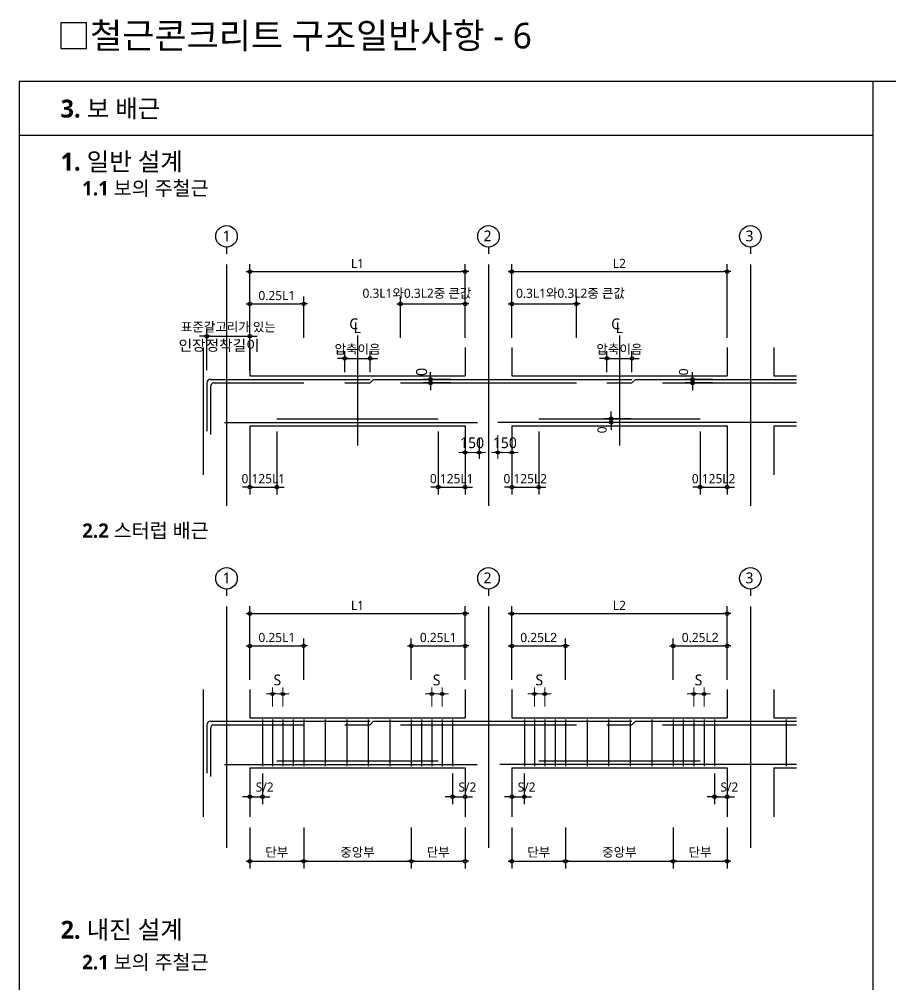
# Model space of a CAD drawing. Header units: millimetres. Extents: x 4573 to 501064, y -176100 to -4304.
# Drawn here: x 425150 to 448959, y -30691 to -4304 of the extents above; entities that cross this region are included whole.
import ezdxf
from ezdxf.enums import TextEntityAlignment as Align

# ---------------------------------------------------------------- set-up
doc = ezdxf.new("R2010")
doc.units = ezdxf.units.MM
doc.header["$LTSCALE"] = 800
doc.linetypes.add('CEN', pattern=[19, 15, -1, 2, -1])
doc.layers.get('Defpoints').update_dxf_attribs({"color": 147})
for name, color, linetype in [('BAR', 40, 'Continuous'), ('CEN', 1, 'CEN'), ('DIM', 7, 'Continuous'), ('ELE4', 4, 'Continuous'), ('LARGE', 2, 'Continuous'), ('MIDDLE', 6, 'Continuous'), ('SYM', 7, 'Continuous'), ('TEXT', 3, 'Continuous'), ('W1', 2, 'Continuous')]:
    doc.layers.add(name, color=color, linetype=linetype)
doc.styles.get("Standard").update_dxf_attribs({"font": 'malgun.ttf'})
doc.styles.add('XR-SHEET-맑은고딕', font='malgun.ttf')
doc.styles.add('맑은고딕B', font='malgunbd.ttf')
doc.dimstyles.new('DIM1', dxfattribs={"dimscale": 10, "dimtxt": 3, "dimasz": 1, "dimexe": 2, "dimexo": 3, "dimgap": 1, "dimtad": 1, "dimdec": 0, "dimzin": 0, "dimdsep": 46, "dimtxsty": 'XR-SHEET-맑은고딕', "dimblk1": 'DIMDOT', "dimblk2": 'DIMDOT', "dimsah": 1, "dimcen": -1, "dimdle": 1.5, "dimclrt": 3, "dimadec": 0, "dimazin": 0, "dimtfac": 1, "dimtdec": 0, "dimtix": 1, "dimtmove": 2, "dimatfit": 3, "dimldrblk": 'DIMDOT', "dimfxl": 1, "dimtvp": 1, "dimtolj": 1, "dimtzin": 0, "dimarcsym": 0})

# ---------------------------------------------------------------- blocks, each defined once
blk = doc.blocks.new('DIMDOT')
at = {"layer": 'DIM'}
blk.add_line((1, 0), (-1, 0), dxfattribs=at)
blk.add_circle((0, 0), 0.5, dxfattribs=at)
blk = doc.blocks.new('*D179')
at = {"layer": 'Defpoints', "color": 0, "transparency": 16777216}
for p in [(432920, -26091), (435861, -26091), (435861, -27319)]:
    blk.add_point(p, dxfattribs=at)
at = {"layer": 'DIM', "color": 0, "lineweight": -2, "transparency": 16777216}
for p, q in [((432920, -26391), (432920, -27519)), ((435861, -26391), (435861, -27519)), ((433020, -27319), (435761, -27319))]:
    blk.add_line(p, q, dxfattribs=at)
at = {"layer": 'DIM', "color": 0, "lineweight": -2, "transparency": 16777216, "xscale": 100, "yscale": 100, "zscale": 100, "rotation": 180}
blk.add_blockref('DIMDOT', (432920, -27319), dxfattribs=at)
at = {"layer": 'DIM', "color": 0, "lineweight": -2, "transparency": 16777216, "xscale": 100, "yscale": 100, "zscale": 100}
blk.add_blockref('DIMDOT', (435861, -27319), dxfattribs=at)
at = {"layer": 'DIM', "color": 4, "transparency": 16777216, "insert": (434391, -27080), "char_height": 250, "attachment_point": 5}
blk.add_mtext('\\A1;중앙부', dxfattribs=at)
blk = doc.blocks.new('*D182')
at = {"layer": 'Defpoints', "color": 0, "transparency": 16777216}
for p in [(431449, -24619), (431792, -24619), (431792, -25555)]:
    blk.add_point(p, dxfattribs=at)
at = {"layer": 'DIM', "color": 0, "lineweight": -2, "transparency": 16777216}
for p, q in [((431449, -24919), (431449, -25755)), ((431792, -24919), (431792, -25755)), ((431349, -25555), (431249, -25555)), ((431449, -25555), (431792, -25555)), ((431892, -25555), (431992, -25555))]:
    blk.add_line(p, q, dxfattribs=at)
at = {"layer": 'DIM', "color": 0, "lineweight": -2, "transparency": 16777216, "xscale": 100, "yscale": 100, "zscale": 100}
blk.add_blockref('DIMDOT', (431449, -25555), dxfattribs=at)
at = {"layer": 'DIM', "color": 0, "lineweight": -2, "transparency": 16777216, "xscale": 100, "yscale": 100, "zscale": 100, "rotation": 180}
blk.add_blockref('DIMDOT', (431792, -25555), dxfattribs=at)
at = {"layer": 'DIM', "color": 4, "transparency": 16777216, "insert": (431855, -25291), "char_height": 250, "attachment_point": 5}
blk.add_mtext('\\A1;S/2', dxfattribs=at)
blk = doc.blocks.new('*D185')
at = {"layer": 'Defpoints', "color": 0, "transparency": 16777216}
for p in [(431449, -26091), (432920, -26091), (432920, -27319)]:
    blk.add_point(p, dxfattribs=at)
at = {"layer": 'DIM', "color": 0, "lineweight": -2, "transparency": 16777216}
for p, q in [((431449, -26391), (431449, -27519)), ((432920, -26391), (432920, -27519)), ((431549, -27319), (432820, -27319))]:
    blk.add_line(p, q, dxfattribs=at)
at = {"layer": 'DIM', "color": 0, "lineweight": -2, "transparency": 16777216, "xscale": 100, "yscale": 100, "zscale": 100, "rotation": 180}
blk.add_blockref('DIMDOT', (431449, -27319), dxfattribs=at)
at = {"layer": 'DIM', "color": 0, "lineweight": -2, "transparency": 16777216, "xscale": 100, "yscale": 100, "zscale": 100}
blk.add_blockref('DIMDOT', (432920, -27319), dxfattribs=at)
at = {"layer": 'DIM', "color": 4, "transparency": 16777216, "insert": (432185, -27080), "char_height": 250, "attachment_point": 5}
blk.add_mtext('\\A1;단부', dxfattribs=at)
blk = doc.blocks.new('*D190')
at = {"layer": 'Defpoints', "color": 0, "transparency": 16777216}
for p in [(436989, -24619), (437332, -24619), (437332, -25555)]:
    blk.add_point(p, dxfattribs=at)
at = {"layer": 'DIM', "color": 0, "lineweight": -2, "transparency": 16777216}
for p, q in [((436989, -24919), (436989, -25755)), ((437332, -24919), (437332, -25755)), ((436889, -25555), (436789, -25555)), ((436989, -25555), (437332, -25555)), ((437432, -25555), (437532, -25555))]:
    blk.add_line(p, q, dxfattribs=at)
at = {"layer": 'DIM', "color": 0, "lineweight": -2, "transparency": 16777216, "xscale": 100, "yscale": 100, "zscale": 100}
blk.add_blockref('DIMDOT', (436989, -25555), dxfattribs=at)
at = {"layer": 'DIM', "color": 0, "lineweight": -2, "transparency": 16777216, "xscale": 100, "yscale": 100, "zscale": 100, "rotation": 180}
blk.add_blockref('DIMDOT', (437332, -25555), dxfattribs=at)
at = {"layer": 'DIM', "color": 4, "transparency": 16777216, "insert": (437394, -25291), "char_height": 250, "attachment_point": 5}
blk.add_mtext('\\A1;S/2', dxfattribs=at)
blk = doc.blocks.new('*D192')
at = {"layer": 'Defpoints', "color": 0, "transparency": 16777216}
for p in [(443018, -26091), (444489, -26091), (444489, -27319)]:
    blk.add_point(p, dxfattribs=at)
at = {"layer": 'DIM', "color": 0, "lineweight": -2, "transparency": 16777216}
for p, q in [((443018, -26391), (443018, -27519)), ((444489, -26391), (444489, -27519)), ((443118, -27319), (444389, -27319))]:
    blk.add_line(p, q, dxfattribs=at)
at = {"layer": 'DIM', "color": 0, "lineweight": -2, "transparency": 16777216, "xscale": 100, "yscale": 100, "zscale": 100, "rotation": 180}
blk.add_blockref('DIMDOT', (443018, -27319), dxfattribs=at)
at = {"layer": 'DIM', "color": 0, "lineweight": -2, "transparency": 16777216, "xscale": 100, "yscale": 100, "zscale": 100}
blk.add_blockref('DIMDOT', (444489, -27319), dxfattribs=at)
at = {"layer": 'DIM', "color": 4, "transparency": 16777216, "insert": (443753, -27080), "char_height": 250, "attachment_point": 5}
blk.add_mtext('\\A1;단부', dxfattribs=at)
blk = doc.blocks.new('*D148')
at = {"layer": 'Defpoints', "color": 0, "transparency": 16777216}
for p in [(438606, -26091), (440077, -26091), (440077, -27319)]:
    blk.add_point(p, dxfattribs=at)
at = {"layer": 'DIM', "color": 0, "lineweight": -2, "transparency": 16777216}
for p, q in [((438606, -26391), (438606, -27519)), ((440077, -26391), (440077, -27519)), ((438706, -27319), (439977, -27319))]:
    blk.add_line(p, q, dxfattribs=at)
at = {"layer": 'DIM', "color": 0, "lineweight": -2, "transparency": 16777216, "xscale": 100, "yscale": 100, "zscale": 100, "rotation": 180}
blk.add_blockref('DIMDOT', (438606, -27319), dxfattribs=at)
at = {"layer": 'DIM', "color": 0, "lineweight": -2, "transparency": 16777216, "xscale": 100, "yscale": 100, "zscale": 100}
blk.add_blockref('DIMDOT', (440077, -27319), dxfattribs=at)
at = {"layer": 'DIM', "color": 4, "transparency": 16777216, "insert": (439341, -27080), "char_height": 250, "attachment_point": 5}
blk.add_mtext('\\A1;단부', dxfattribs=at)
blk = doc.blocks.new('*D149')
at = {"layer": 'Defpoints', "color": 0, "transparency": 16777216}
for p in [(435861, -26091), (437332, -26091), (437332, -27319)]:
    blk.add_point(p, dxfattribs=at)
at = {"layer": 'DIM', "color": 0, "lineweight": -2, "transparency": 16777216}
for p, q in [((435861, -26391), (435861, -27519)), ((437332, -26391), (437332, -27519)), ((435961, -27319), (437232, -27319))]:
    blk.add_line(p, q, dxfattribs=at)
at = {"layer": 'DIM', "color": 0, "lineweight": -2, "transparency": 16777216, "xscale": 100, "yscale": 100, "zscale": 100, "rotation": 180}
blk.add_blockref('DIMDOT', (435861, -27319), dxfattribs=at)
at = {"layer": 'DIM', "color": 0, "lineweight": -2, "transparency": 16777216, "xscale": 100, "yscale": 100, "zscale": 100}
blk.add_blockref('DIMDOT', (437332, -27319), dxfattribs=at)
at = {"layer": 'DIM', "color": 4, "transparency": 16777216, "insert": (436596, -27080), "char_height": 250, "attachment_point": 5}
blk.add_mtext('\\A1;단부', dxfattribs=at)
blk = doc.blocks.new('*D150')
at = {"layer": 'Defpoints', "color": 0, "transparency": 16777216}
for p in [(440077, -26091), (443018, -26091), (443018, -27319)]:
    blk.add_point(p, dxfattribs=at)
at = {"layer": 'DIM', "color": 0, "lineweight": -2, "transparency": 16777216}
for p, q in [((440077, -26391), (440077, -27519)), ((443018, -26391), (443018, -27519)), ((440177, -27319), (442918, -27319))]:
    blk.add_line(p, q, dxfattribs=at)
at = {"layer": 'DIM', "color": 0, "lineweight": -2, "transparency": 16777216, "xscale": 100, "yscale": 100, "zscale": 100, "rotation": 180}
blk.add_blockref('DIMDOT', (440077, -27319), dxfattribs=at)
at = {"layer": 'DIM', "color": 0, "lineweight": -2, "transparency": 16777216, "xscale": 100, "yscale": 100, "zscale": 100}
blk.add_blockref('DIMDOT', (443018, -27319), dxfattribs=at)
at = {"layer": 'DIM', "color": 4, "transparency": 16777216, "insert": (441547, -27080), "char_height": 250, "attachment_point": 5}
blk.add_mtext('\\A1;중앙부', dxfattribs=at)
blk = doc.blocks.new('*D153')
at = {"layer": 'Defpoints', "color": 0, "transparency": 16777216}
for p in [(437332, -20548), (431449, -22659), (437332, -22659)]:
    blk.add_point(p, dxfattribs=at)
at = {"layer": 'DIM', "color": 0, "lineweight": -2, "transparency": 16777216}
for p, q in [((431449, -22359), (431449, -20348)), ((431549, -20548), (437232, -20548)), ((437332, -22359), (437332, -20348))]:
    blk.add_line(p, q, dxfattribs=at)
at = {"layer": 'DIM', "color": 0, "lineweight": -2, "transparency": 16777216, "xscale": 100, "yscale": 100, "zscale": 100, "rotation": 180}
blk.add_blockref('DIMDOT', (431449, -20548), dxfattribs=at)
at = {"layer": 'DIM', "color": 0, "lineweight": -2, "transparency": 16777216, "xscale": 100, "yscale": 100, "zscale": 100}
blk.add_blockref('DIMDOT', (437332, -20548), dxfattribs=at)
at = {"layer": 'DIM', "color": 4, "transparency": 16777216, "insert": (434391, -20323), "char_height": 250, "attachment_point": 5}
blk.add_mtext('\\A1;L1', dxfattribs=at)
blk = doc.blocks.new('*D154')
at = {"layer": 'Defpoints', "color": 0, "transparency": 16777216}
for p in [(437332, -11201), (431449, -13312), (437332, -13312)]:
    blk.add_point(p, dxfattribs=at)
at = {"layer": 'DIM', "color": 0, "lineweight": -2, "transparency": 16777216}
for p, q in [((431449, -13012), (431449, -11001)), ((437332, -13012), (437332, -11001)), ((431549, -11201), (437232, -11201))]:
    blk.add_line(p, q, dxfattribs=at)
at = {"layer": 'DIM', "color": 0, "lineweight": -2, "transparency": 16777216, "xscale": 100, "yscale": 100, "zscale": 100, "rotation": 180}
blk.add_blockref('DIMDOT', (431449, -11201), dxfattribs=at)
at = {"layer": 'DIM', "color": 0, "lineweight": -2, "transparency": 16777216, "xscale": 100, "yscale": 100, "zscale": 100}
blk.add_blockref('DIMDOT', (437332, -11201), dxfattribs=at)
at = {"layer": 'DIM', "color": 4, "transparency": 16777216, "insert": (434391, -10976), "char_height": 250, "attachment_point": 5}
blk.add_mtext('\\A1;L1', dxfattribs=at)
blk = doc.blocks.new('*D155')
at = {"layer": 'Defpoints', "color": 0, "transparency": 16777216}
for p in [(431449, -15272), (432185, -15272), (432185, -17090)]:
    blk.add_point(p, dxfattribs=at)
at = {"layer": 'DIM', "color": 0, "lineweight": -2, "transparency": 16777216}
for p, q in [((431449, -15572), (431449, -17290)), ((432185, -15572), (432185, -17290)), ((431349, -17090), (431249, -17090)), ((431449, -17090), (432185, -17090)), ((432285, -17090), (432385, -17090))]:
    blk.add_line(p, q, dxfattribs=at)
at = {"layer": 'DIM', "color": 0, "lineweight": -2, "transparency": 16777216, "xscale": 100, "yscale": 100, "zscale": 100}
blk.add_blockref('DIMDOT', (431449, -17090), dxfattribs=at)
at = {"layer": 'DIM', "color": 0, "lineweight": -2, "transparency": 16777216, "xscale": 100, "yscale": 100, "zscale": 100, "rotation": 180}
blk.add_blockref('DIMDOT', (432185, -17090), dxfattribs=at)
at = {"layer": 'DIM', "color": 4, "transparency": 16777216, "insert": (431817, -16862), "char_height": 250, "attachment_point": 5}
blk.add_mtext('\\A1;0.125L1', dxfattribs=at)
blk = doc.blocks.new('*D156')
at = {"layer": 'Defpoints', "color": 0, "transparency": 16777216}
for p in [(432920, -21430), (431449, -22659), (432920, -22659)]:
    blk.add_point(p, dxfattribs=at)
at = {"layer": 'DIM', "color": 0, "lineweight": -2, "transparency": 16777216}
for p, q in [((431449, -22359), (431449, -21230)), ((432920, -22359), (432920, -21230)), ((431549, -21430), (432820, -21430))]:
    blk.add_line(p, q, dxfattribs=at)
at = {"layer": 'DIM', "color": 0, "lineweight": -2, "transparency": 16777216, "xscale": 100, "yscale": 100, "zscale": 100, "rotation": 180}
blk.add_blockref('DIMDOT', (431449, -21430), dxfattribs=at)
at = {"layer": 'DIM', "color": 0, "lineweight": -2, "transparency": 16777216, "xscale": 100, "yscale": 100, "zscale": 100}
blk.add_blockref('DIMDOT', (432920, -21430), dxfattribs=at)
at = {"layer": 'DIM', "color": 4, "transparency": 16777216, "insert": (432185, -21203), "char_height": 250, "attachment_point": 5}
blk.add_mtext('\\A1;0.25L1', dxfattribs=at)
blk = doc.blocks.new('*D157')
at = {"layer": 'Defpoints', "color": 0, "transparency": 16777216}
for p in [(432920, -12083), (431449, -13312), (432920, -13312)]:
    blk.add_point(p, dxfattribs=at)
at = {"layer": 'DIM', "color": 0, "lineweight": -2, "transparency": 16777216}
for p, q in [((431449, -13012), (431449, -11883)), ((431549, -12083), (432820, -12083)), ((432920, -13012), (432920, -11883))]:
    blk.add_line(p, q, dxfattribs=at)
at = {"layer": 'DIM', "color": 0, "lineweight": -2, "transparency": 16777216, "xscale": 100, "yscale": 100, "zscale": 100, "rotation": 180}
blk.add_blockref('DIMDOT', (431449, -12083), dxfattribs=at)
at = {"layer": 'DIM', "color": 0, "lineweight": -2, "transparency": 16777216, "xscale": 100, "yscale": 100, "zscale": 100}
blk.add_blockref('DIMDOT', (432920, -12083), dxfattribs=at)
at = {"layer": 'DIM', "color": 4, "transparency": 16777216, "insert": (432185, -11856), "char_height": 250, "attachment_point": 5}
blk.add_mtext('\\A1;0.25L1', dxfattribs=at)
blk = doc.blocks.new('*D158')
at = {"layer": 'Defpoints', "color": 0, "transparency": 16777216}
for p in [(431449, -12966), (430273, -14195), (431449, -14195)]:
    blk.add_point(p, dxfattribs=at)
at = {"layer": 'DIM', "color": 0, "lineweight": -2, "transparency": 16777216}
for p, q in [((430273, -13895), (430273, -12766)), ((431449, -13895), (431449, -12766)), ((430173, -12966), (430073, -12966)), ((430273, -12966), (431449, -12966)), ((431549, -12966), (431649, -12966))]:
    blk.add_line(p, q, dxfattribs=at)
at = {"layer": 'DIM', "color": 0, "lineweight": -2, "transparency": 16777216, "xscale": 100, "yscale": 100, "zscale": 100}
blk.add_blockref('DIMDOT', (430273, -12966), dxfattribs=at)
at = {"layer": 'DIM', "color": 0, "lineweight": -2, "transparency": 16777216, "xscale": 100, "yscale": 100, "zscale": 100, "rotation": 180}
blk.add_blockref('DIMDOT', (431449, -12966), dxfattribs=at)
at = {"layer": 'DIM', "color": 4, "transparency": 16777216, "insert": (430861, -12725), "char_height": 250, "attachment_point": 5}
blk.add_mtext('\\A1;표준갈고리가 있는', dxfattribs=at)
blk = doc.blocks.new('*D159')
at = {"layer": 'Defpoints', "color": 0, "transparency": 16777216}
for p in [(438606, -15272), (439341, -15272), (439341, -17090)]:
    blk.add_point(p, dxfattribs=at)
at = {"layer": 'DIM', "color": 0, "lineweight": -2, "transparency": 16777216}
for p, q in [((438606, -15572), (438606, -17290)), ((439341, -15572), (439341, -17290)), ((438506, -17090), (438406, -17090)), ((438606, -17090), (439341, -17090)), ((439441, -17090), (439541, -17090))]:
    blk.add_line(p, q, dxfattribs=at)
at = {"layer": 'DIM', "color": 0, "lineweight": -2, "transparency": 16777216, "xscale": 100, "yscale": 100, "zscale": 100}
blk.add_blockref('DIMDOT', (438606, -17090), dxfattribs=at)
at = {"layer": 'DIM', "color": 0, "lineweight": -2, "transparency": 16777216, "xscale": 100, "yscale": 100, "zscale": 100, "rotation": 180}
blk.add_blockref('DIMDOT', (439341, -17090), dxfattribs=at)
at = {"layer": 'DIM', "color": 4, "transparency": 16777216, "insert": (438974, -16862), "char_height": 250, "attachment_point": 5}
blk.add_mtext('\\A1;0.125L2', dxfattribs=at)
blk = doc.blocks.new('*D160')
at = {"layer": 'Defpoints', "color": 0, "transparency": 16777216}
for p in [(436596, -15272), (437332, -15272), (437332, -17090)]:
    blk.add_point(p, dxfattribs=at)
at = {"layer": 'DIM', "color": 0, "lineweight": -2, "transparency": 16777216}
for p, q in [((436596, -15572), (436596, -17290)), ((437332, -15572), (437332, -17290)), ((436496, -17090), (436396, -17090)), ((436596, -17090), (437332, -17090)), ((437432, -17090), (437532, -17090))]:
    blk.add_line(p, q, dxfattribs=at)
at = {"layer": 'DIM', "color": 0, "lineweight": -2, "transparency": 16777216, "xscale": 100, "yscale": 100, "zscale": 100}
blk.add_blockref('DIMDOT', (436596, -17090), dxfattribs=at)
at = {"layer": 'DIM', "color": 0, "lineweight": -2, "transparency": 16777216, "xscale": 100, "yscale": 100, "zscale": 100, "rotation": 180}
blk.add_blockref('DIMDOT', (437332, -17090), dxfattribs=at)
at = {"layer": 'DIM', "color": 4, "transparency": 16777216, "insert": (436964, -16862), "char_height": 250, "attachment_point": 5}
blk.add_mtext('\\A1;0.125L1', dxfattribs=at)
blk = doc.blocks.new('*D161')
at = {"layer": 'Defpoints', "color": 0, "transparency": 16777216}
for p in [(443753, -15272), (444489, -15272), (444489, -17090)]:
    blk.add_point(p, dxfattribs=at)
at = {"layer": 'DIM', "color": 0, "lineweight": -2, "transparency": 16777216}
for p, q in [((443753, -15572), (443753, -17290)), ((444489, -15572), (444489, -17290)), ((443653, -17090), (443553, -17090)), ((443753, -17090), (444489, -17090)), ((444589, -17090), (444689, -17090))]:
    blk.add_line(p, q, dxfattribs=at)
at = {"layer": 'DIM', "color": 0, "lineweight": -2, "transparency": 16777216, "xscale": 100, "yscale": 100, "zscale": 100}
blk.add_blockref('DIMDOT', (443753, -17090), dxfattribs=at)
at = {"layer": 'DIM', "color": 0, "lineweight": -2, "transparency": 16777216, "xscale": 100, "yscale": 100, "zscale": 100, "rotation": 180}
blk.add_blockref('DIMDOT', (444489, -17090), dxfattribs=at)
at = {"layer": 'DIM', "color": 4, "transparency": 16777216, "insert": (444121, -16862), "char_height": 250, "attachment_point": 5}
blk.add_mtext('\\A1;0.125L2', dxfattribs=at)
blk = doc.blocks.new('*D162')
at = {"layer": 'Defpoints', "color": 0, "transparency": 16777216}
for p in [(444489, -21430), (443018, -22659), (444489, -22659)]:
    blk.add_point(p, dxfattribs=at)
at = {"layer": 'DIM', "color": 0, "lineweight": -2, "transparency": 16777216}
for p, q in [((443018, -22359), (443018, -21230)), ((444489, -22359), (444489, -21230)), ((443118, -21430), (444389, -21430))]:
    blk.add_line(p, q, dxfattribs=at)
at = {"layer": 'DIM', "color": 0, "lineweight": -2, "transparency": 16777216, "xscale": 100, "yscale": 100, "zscale": 100, "rotation": 180}
blk.add_blockref('DIMDOT', (443018, -21430), dxfattribs=at)
at = {"layer": 'DIM', "color": 0, "lineweight": -2, "transparency": 16777216, "xscale": 100, "yscale": 100, "zscale": 100}
blk.add_blockref('DIMDOT', (444489, -21430), dxfattribs=at)
at = {"layer": 'DIM', "color": 4, "transparency": 16777216, "insert": (443753, -21203), "char_height": 250, "attachment_point": 5}
blk.add_mtext('\\A1;0.25L{\\f??|b0|i0|c0|p49;2}', dxfattribs=at)
blk = doc.blocks.new('*D163')
at = {"layer": 'Defpoints', "color": 0, "transparency": 16777216}
for p in [(444489, -20548), (438606, -22659), (444489, -22659)]:
    blk.add_point(p, dxfattribs=at)
at = {"layer": 'DIM', "color": 0, "lineweight": -2, "transparency": 16777216}
for p, q in [((438606, -22359), (438606, -20348)), ((438706, -20548), (444389, -20548)), ((444489, -22359), (444489, -20348))]:
    blk.add_line(p, q, dxfattribs=at)
at = {"layer": 'DIM', "color": 0, "lineweight": -2, "transparency": 16777216, "xscale": 100, "yscale": 100, "zscale": 100, "rotation": 180}
blk.add_blockref('DIMDOT', (438606, -20548), dxfattribs=at)
at = {"layer": 'DIM', "color": 0, "lineweight": -2, "transparency": 16777216, "xscale": 100, "yscale": 100, "zscale": 100}
blk.add_blockref('DIMDOT', (444489, -20548), dxfattribs=at)
at = {"layer": 'DIM', "color": 4, "transparency": 16777216, "insert": (441547, -20323), "char_height": 250, "attachment_point": 5}
blk.add_mtext('\\A1;L2', dxfattribs=at)
blk = doc.blocks.new('*D164')
at = {"layer": 'Defpoints', "color": 0, "transparency": 16777216}
for p in [(440077, -21430), (438606, -22659), (440077, -22659)]:
    blk.add_point(p, dxfattribs=at)
at = {"layer": 'DIM', "color": 0, "lineweight": -2, "transparency": 16777216}
for p, q in [((438606, -22359), (438606, -21230)), ((440077, -22359), (440077, -21230)), ((438706, -21430), (439977, -21430))]:
    blk.add_line(p, q, dxfattribs=at)
at = {"layer": 'DIM', "color": 0, "lineweight": -2, "transparency": 16777216, "xscale": 100, "yscale": 100, "zscale": 100, "rotation": 180}
blk.add_blockref('DIMDOT', (438606, -21430), dxfattribs=at)
at = {"layer": 'DIM', "color": 0, "lineweight": -2, "transparency": 16777216, "xscale": 100, "yscale": 100, "zscale": 100}
blk.add_blockref('DIMDOT', (440077, -21430), dxfattribs=at)
at = {"layer": 'DIM', "color": 4, "transparency": 16777216, "insert": (439341, -21203), "char_height": 250, "attachment_point": 5}
blk.add_mtext('\\A1;0.25L{\\f??|b0|i0|c0|p49;2}', dxfattribs=at)
blk = doc.blocks.new('*D124')
at = {"layer": 'Defpoints', "color": 0, "transparency": 16777216}
for p in [(437332, -21430), (435861, -22659), (437332, -22659)]:
    blk.add_point(p, dxfattribs=at)
at = {"layer": 'DIM', "color": 0, "lineweight": -2, "transparency": 16777216}
for p, q in [((435861, -22359), (435861, -21230)), ((437332, -22359), (437332, -21230)), ((435961, -21430), (437232, -21430))]:
    blk.add_line(p, q, dxfattribs=at)
at = {"layer": 'DIM', "color": 0, "lineweight": -2, "transparency": 16777216, "xscale": 100, "yscale": 100, "zscale": 100, "rotation": 180}
blk.add_blockref('DIMDOT', (435861, -21430), dxfattribs=at)
at = {"layer": 'DIM', "color": 0, "lineweight": -2, "transparency": 16777216, "xscale": 100, "yscale": 100, "zscale": 100}
blk.add_blockref('DIMDOT', (437332, -21430), dxfattribs=at)
at = {"layer": 'DIM', "color": 4, "transparency": 16777216, "insert": (436596, -21203), "char_height": 250, "attachment_point": 5}
blk.add_mtext('\\A1;0.25L1', dxfattribs=at)
blk = doc.blocks.new('*D128')
at = {"layer": 'Defpoints', "color": 0, "transparency": 16777216}
for p in [(443545, -14146), (444389, -14146), (444389, -14244)]:
    blk.add_point(p, dxfattribs=at)
at = {"layer": 'DIM', "color": 0, "lineweight": -2, "transparency": 16777216}
for p, q in [((443545, -14046), (443545, -13946)), ((444089, -14146), (443345, -14146)), ((444089, -14244), (443345, -14244)), ((443545, -14244), (443545, -14146)), ((443545, -14344), (443545, -14444))]:
    blk.add_line(p, q, dxfattribs=at)
at = {"layer": 'DIM', "color": 0, "lineweight": -2, "transparency": 16777216, "xscale": 100, "yscale": 100, "zscale": 100}
for p, rotation in [((443545, -14146), 270), ((443545, -14244), 90)]:
    blk.add_blockref('DIMDOT', p, dxfattribs=dict(at, rotation=rotation))
at = {"layer": 'DIM', "color": 4, "transparency": 16777216, "insert": (443300, -13941), "char_height": 250, "attachment_point": 5, "rotation": 90}
blk.add_mtext('\\A1;0', dxfattribs=at)
blk = doc.blocks.new('*D129')
at = {"layer": 'Defpoints', "color": 0, "transparency": 16777216}
for p in [(444489, -11201), (438606, -13312), (444489, -13312)]:
    blk.add_point(p, dxfattribs=at)
at = {"layer": 'DIM', "color": 0, "lineweight": -2, "transparency": 16777216}
for p, q in [((438606, -13012), (438606, -11001)), ((444489, -13012), (444489, -11001)), ((438706, -11201), (444389, -11201))]:
    blk.add_line(p, q, dxfattribs=at)
at = {"layer": 'DIM', "color": 0, "lineweight": -2, "transparency": 16777216, "xscale": 100, "yscale": 100, "zscale": 100, "rotation": 180}
blk.add_blockref('DIMDOT', (438606, -11201), dxfattribs=at)
at = {"layer": 'DIM', "color": 0, "lineweight": -2, "transparency": 16777216, "xscale": 100, "yscale": 100, "zscale": 100}
blk.add_blockref('DIMDOT', (444489, -11201), dxfattribs=at)
at = {"layer": 'DIM', "color": 4, "transparency": 16777216, "insert": (441547, -10976), "char_height": 250, "attachment_point": 5}
blk.add_mtext('\\A1;L2', dxfattribs=at)
blk = doc.blocks.new('*D130')
at = {"layer": 'Defpoints', "color": 0, "transparency": 16777216}
for p in [(440371, -12083), (438606, -13312), (440371, -13312)]:
    blk.add_point(p, dxfattribs=at)
at = {"layer": 'DIM', "color": 0, "lineweight": -2, "transparency": 16777216}
for p, q in [((438606, -13012), (438606, -11883)), ((438706, -12083), (440271, -12083)), ((440371, -13012), (440371, -11883))]:
    blk.add_line(p, q, dxfattribs=at)
at = {"layer": 'DIM', "color": 0, "lineweight": -2, "transparency": 16777216, "xscale": 100, "yscale": 100, "zscale": 100, "rotation": 180}
blk.add_blockref('DIMDOT', (438606, -12083), dxfattribs=at)
at = {"layer": 'DIM', "color": 0, "lineweight": -2, "transparency": 16777216, "xscale": 100, "yscale": 100, "zscale": 100}
blk.add_blockref('DIMDOT', (440371, -12083), dxfattribs=at)
at = {"layer": 'DIM', "color": 4, "transparency": 16777216, "insert": (440210, -11804), "char_height": 250, "attachment_point": 5}
blk.add_mtext('\\A1;0.3L1와0.3L2중 큰값', dxfattribs=at)
blk = doc.blocks.new('*D131')
at = {"layer": 'Defpoints', "color": 0, "transparency": 16777216}
for p in [(434734, -13573), (434047, -14249), (434734, -14249)]:
    blk.add_point(p, dxfattribs=at)
at = {"layer": 'DIM', "color": 0, "lineweight": -2, "transparency": 16777216}
for p, q in [((434047, -13949), (434047, -13373)), ((434734, -13949), (434734, -13373)), ((433947, -13573), (433847, -13573)), ((434047, -13573), (434734, -13573)), ((434834, -13573), (434934, -13573))]:
    blk.add_line(p, q, dxfattribs=at)
at = {"layer": 'DIM', "color": 0, "lineweight": -2, "transparency": 16777216, "xscale": 100, "yscale": 100, "zscale": 100}
blk.add_blockref('DIMDOT', (434047, -13573), dxfattribs=at)
at = {"layer": 'DIM', "color": 0, "lineweight": -2, "transparency": 16777216, "xscale": 100, "yscale": 100, "zscale": 100, "rotation": 180}
blk.add_blockref('DIMDOT', (434734, -13573), dxfattribs=at)
at = {"layer": 'DIM', "color": 4, "transparency": 16777216, "insert": (434391, -13334), "char_height": 250, "attachment_point": 5}
blk.add_mtext('\\A1;압축이음', dxfattribs=at)
blk = doc.blocks.new('*D132')
at = {"layer": 'Defpoints', "color": 0, "transparency": 16777216}
for p in [(437332, -12083), (435567, -13312), (437332, -13312)]:
    blk.add_point(p, dxfattribs=at)
at = {"layer": 'DIM', "color": 0, "lineweight": -2, "transparency": 16777216}
for p, q in [((435567, -13012), (435567, -11883)), ((435667, -12083), (437232, -12083)), ((437332, -13012), (437332, -11883))]:
    blk.add_line(p, q, dxfattribs=at)
at = {"layer": 'DIM', "color": 0, "lineweight": -2, "transparency": 16777216, "xscale": 100, "yscale": 100, "zscale": 100, "rotation": 180}
blk.add_blockref('DIMDOT', (435567, -12083), dxfattribs=at)
at = {"layer": 'DIM', "color": 0, "lineweight": -2, "transparency": 16777216, "xscale": 100, "yscale": 100, "zscale": 100}
blk.add_blockref('DIMDOT', (437332, -12083), dxfattribs=at)
at = {"layer": 'DIM', "color": 4, "transparency": 16777216, "insert": (436014, -11804), "char_height": 250, "attachment_point": 5}
blk.add_mtext('\\A1;0.3L1와0.3L2중 큰값', dxfattribs=at)
blk = doc.blocks.new('*D133')
at = {"layer": 'Defpoints', "color": 0, "transparency": 16777216}
for p in [(436388, -14146), (437232, -14146), (437232, -14244)]:
    blk.add_point(p, dxfattribs=at)
at = {"layer": 'DIM', "color": 0, "lineweight": -2, "transparency": 16777216}
for p, q in [((436388, -14046), (436388, -13946)), ((436932, -14146), (436188, -14146)), ((436932, -14244), (436188, -14244)), ((436388, -14244), (436388, -14146)), ((436388, -14344), (436388, -14444))]:
    blk.add_line(p, q, dxfattribs=at)
at = {"layer": 'DIM', "color": 0, "lineweight": -2, "transparency": 16777216, "xscale": 100, "yscale": 100, "zscale": 100}
for p, rotation in [((436388, -14146), 270), ((436388, -14244), 90)]:
    blk.add_blockref('DIMDOT', p, dxfattribs=dict(at, rotation=rotation))
at = {"layer": 'DIM', "color": 3, "transparency": 16777216, "insert": (436143, -13941), "char_height": 300, "attachment_point": 5, "rotation": 90, "style": 'XR-SHEET-맑은고딕'}
blk.add_mtext('\\A1;0', dxfattribs=at)
blk = doc.blocks.new('*D134')
at = {"layer": 'Defpoints', "color": 0, "transparency": 16777216}
for p in [(441891, -13573), (441204, -14249), (441891, -14249)]:
    blk.add_point(p, dxfattribs=at)
at = {"layer": 'DIM', "color": 0, "lineweight": -2, "transparency": 16777216}
for p, q in [((441204, -13949), (441204, -13373)), ((441891, -13949), (441891, -13373)), ((441104, -13573), (441004, -13573)), ((441204, -13573), (441891, -13573)), ((441991, -13573), (442091, -13573))]:
    blk.add_line(p, q, dxfattribs=at)
at = {"layer": 'DIM', "color": 0, "lineweight": -2, "transparency": 16777216, "xscale": 100, "yscale": 100, "zscale": 100}
blk.add_blockref('DIMDOT', (441204, -13573), dxfattribs=at)
at = {"layer": 'DIM', "color": 0, "lineweight": -2, "transparency": 16777216, "xscale": 100, "yscale": 100, "zscale": 100, "rotation": 180}
blk.add_blockref('DIMDOT', (441891, -13573), dxfattribs=at)
at = {"layer": 'DIM', "color": 4, "transparency": 16777216, "insert": (441547, -13334), "char_height": 250, "attachment_point": 5}
blk.add_mtext('\\A1;압축이음', dxfattribs=at)
blk = doc.blocks.new('*D135')
at = {"layer": 'Defpoints', "color": 0, "transparency": 16777216}
for p in [(442162, -15224), (441319, -15322), (442162, -15322)]:
    blk.add_point(p, dxfattribs=at)
at = {"layer": 'DIM', "color": 0, "lineweight": -2, "transparency": 16777216}
for p, q in [((441319, -15124), (441319, -15024)), ((441862, -15224), (441119, -15224)), ((441319, -15224), (441319, -15322)), ((441862, -15322), (441119, -15322)), ((441319, -15422), (441319, -15522))]:
    blk.add_line(p, q, dxfattribs=at)
at = {"layer": 'DIM', "color": 0, "lineweight": -2, "transparency": 16777216, "xscale": 100, "yscale": 100, "zscale": 100}
for p, rotation in [((441319, -15224), 270), ((441319, -15322), 90)]:
    blk.add_blockref('DIMDOT', p, dxfattribs=dict(at, rotation=rotation))
at = {"layer": 'DIM', "color": 4, "transparency": 16777216, "insert": (441073, -15526), "char_height": 250, "attachment_point": 5, "rotation": 90}
blk.add_mtext('\\A1;0', dxfattribs=at)
blk = doc.blocks.new('*D208')
at = {"layer": 'Defpoints', "color": 0, "transparency": 16777216}
for p in [(438606, -24619), (438949, -24619), (438949, -25555)]:
    blk.add_point(p, dxfattribs=at)
at = {"layer": 'DIM', "color": 0, "lineweight": -2, "transparency": 16777216}
for p, q in [((438606, -24919), (438606, -25755)), ((438949, -24919), (438949, -25755)), ((438506, -25555), (438406, -25555)), ((438606, -25555), (438949, -25555)), ((439049, -25555), (439149, -25555))]:
    blk.add_line(p, q, dxfattribs=at)
at = {"layer": 'DIM', "color": 0, "lineweight": -2, "transparency": 16777216, "xscale": 100, "yscale": 100, "zscale": 100}
blk.add_blockref('DIMDOT', (438606, -25555), dxfattribs=at)
at = {"layer": 'DIM', "color": 0, "lineweight": -2, "transparency": 16777216, "xscale": 100, "yscale": 100, "zscale": 100, "rotation": 180}
blk.add_blockref('DIMDOT', (438949, -25555), dxfattribs=at)
at = {"layer": 'DIM', "color": 4, "transparency": 16777216, "insert": (439012, -25291), "char_height": 250, "attachment_point": 5}
blk.add_mtext('\\A1;S/2', dxfattribs=at)
blk = doc.blocks.new('*D209')
at = {"layer": 'Defpoints', "color": 0, "transparency": 16777216}
for p in [(444145, -24619), (444489, -24619), (444489, -25555)]:
    blk.add_point(p, dxfattribs=at)
at = {"layer": 'DIM', "color": 0, "lineweight": -2, "transparency": 16777216}
for p, q in [((444145, -24919), (444145, -25755)), ((444489, -24919), (444489, -25755)), ((444045, -25555), (443945, -25555)), ((444145, -25555), (444489, -25555)), ((444589, -25555), (444689, -25555))]:
    blk.add_line(p, q, dxfattribs=at)
at = {"layer": 'DIM', "color": 0, "lineweight": -2, "transparency": 16777216, "xscale": 100, "yscale": 100, "zscale": 100}
blk.add_blockref('DIMDOT', (444145, -25555), dxfattribs=at)
at = {"layer": 'DIM', "color": 0, "lineweight": -2, "transparency": 16777216, "xscale": 100, "yscale": 100, "zscale": 100, "rotation": 180}
blk.add_blockref('DIMDOT', (444489, -25555), dxfattribs=at)
at = {"layer": 'DIM', "color": 4, "transparency": 16777216, "insert": (444551, -25291), "char_height": 250, "attachment_point": 5}
blk.add_mtext('\\A1;S/2', dxfattribs=at)

msp = doc.modelspace()

# ---------------------------------------------------------------- linework, layer by layer
at = {"color": 7, "lineweight": 5}
for p, q in [((437331.4, -15675), (437331.4, -16321.6)), ((438225.5, -15675), (438225.5, -16321.6)), ((438606.2, -15773), (438606.2, -16321.6)), ((437243.1, -16145.1), (437154.9, -16145.1)), ((437331.4, -16145.1), (437712.1, -16145.1)), ((437800.3, -16145.1), (437888.6, -16145.1)), ((438137.3, -16145.1), (438049, -16145.1)), ((438225.5, -16145.1), (438606.2, -16145.1)), ((438694.4, -16145.1), (438782.7, -16145.1)), ((432067, -23090.5), (432067, -22567.6)), ((432351.3, -23090.5), (432351.3, -22567.6)), ((436419.9, -23090.5), (436419.9, -22567.6)), ((436704.2, -23090.5), (436704.2, -22567.6)), ((439223.9, -23090.5), (439223.9, -22567.6)), ((439508.2, -23090.5), (439508.2, -22567.6)), ((443576.8, -23090.5), (443576.8, -22567.6)), ((443861.1, -23090.5), (443861.1, -22567.6)), ((431978.8, -22744.1), (431890.5, -22744.1)), ((432067, -22744.1), (432351.3, -22744.1)), ((432439.5, -22744.1), (432527.8, -22744.1)), ((436331.7, -22744.1), (436243.5, -22744.1)), ((436419.9, -22744.1), (436704.2, -22744.1)), ((436792.5, -22744.1), (436880.7, -22744.1)), ((439135.6, -22744.1), (439047.4, -22744.1)), ((439223.9, -22744.1), (439508.2, -22744.1)), ((439596.4, -22744.1), (439684.6, -22744.1)), ((443488.6, -22744.1), (443400.3, -22744.1)), ((443576.8, -22744.1), (443861.1, -22744.1)), ((443949.3, -22744.1), (444037.6, -22744.1))]:
    msp.add_line(p, q, dxfattribs=at)
at = {"layer": 'BAR'}
for p, q in [((430272.9, -14243.6), (430272.9, -15558.5)), ((430370.9, -14145.5), (434733.7, -14145.5)), ((430469, -14243.6), (432919.9, -14243.6)), ((434047.4, -14243.6), (434733.7, -14243.6)), ((434831.7, -14145.5), (434733.7, -14243.6)), ((434831.7, -14145.5), (441890.5, -14145.5)), ((435567, -14243.6), (440370.9, -14243.6)), ((441204.2, -14243.6), (441890.5, -14243.6)), ((441988.6, -14145.5), (441890.5, -14243.6)), ((441988.6, -14145.5), (446387.9, -14145.5)), ((442723.9, -14243.6), (446387.9, -14243.6)), ((430370.9, -14341.6), (430370.9, -15656.6)), ((432184.6, -15224), (436596.4, -15224)), ((439341.5, -15224), (443753.3, -15224)), ((430760.1, -15322), (437673.5, -15322)), ((446387.9, -15322), (438225.5, -15322)), ((431792.5, -23443.4), (431792.5, -24717.9)), ((432067, -23443.4), (432067, -24717.9)), ((432351.3, -23443.4), (432351.3, -24717.9)), ((432635.6, -23443.4), (432635.6, -24717.9)), ((432919.9, -23443.4), (432919.9, -24717.9)), ((433508.2, -23443.4), (433508.2, -24717.9)), ((434096.4, -23443.4), (434096.4, -24717.9)), ((434684.6, -23443.4), (434684.6, -24717.9)), ((435272.9, -23443.4), (435272.9, -24717.9)), ((435861.1, -23443.4), (435861.1, -24717.9)), ((436135.6, -23443.4), (436135.6, -24717.9)), ((436419.9, -23443.4), (436419.9, -24717.9)), ((436704.2, -23443.4), (436704.2, -24717.9)), ((436988.6, -23443.4), (436988.6, -24717.9)), ((438949.3, -23443.4), (438949.3, -24717.9)), ((439223.9, -23443.4), (439223.9, -24717.9)), ((439508.2, -23443.4), (439508.2, -24717.9)), ((439792.5, -23443.4), (439792.5, -24717.9)), ((440076.8, -23443.4), (440076.8, -24717.9)), ((440665, -23443.4), (440665, -24717.9)), ((441253.3, -23443.4), (441253.3, -24717.9)), ((441841.5, -23443.4), (441841.5, -24717.9)), ((442429.7, -23443.4), (442429.7, -24717.9)), ((443018, -23443.4), (443018, -24717.9)), ((443292.5, -23443.4), (443292.5, -24717.9)), ((443576.8, -23443.4), (443576.8, -24717.9)), ((443861.1, -23443.4), (443861.1, -24717.9)), ((444145.4, -23443.4), (444145.4, -24717.9)), ((446106.2, -23443.4), (446106.2, -24717.9)), ((430272.9, -23590.5), (430272.9, -24905.4)), ((430370.9, -23492.4), (434733.7, -23492.4)), ((430370.9, -23688.5), (430370.9, -25003.4)), ((430469, -23590.5), (432919.9, -23590.5)), ((434047.4, -23590.5), (434733.7, -23590.5)), ((434831.7, -23492.4), (434733.7, -23590.5)), ((434831.7, -23492.4), (441890.5, -23492.4)), ((435567, -23590.5), (440370.9, -23590.5)), ((441204.2, -23590.5), (441890.5, -23590.5)), ((441988.6, -23492.4), (441890.5, -23590.5)), ((441988.6, -23492.4), (446387.9, -23492.4)), ((442723.9, -23590.5), (446387.9, -23590.5)), ((430760.1, -24668.9), (437660.8, -24668.9)), ((432184.6, -24570.8), (436596.4, -24570.8)), ((446387.9, -24668.9), (438277.4, -24668.9)), ((439341.5, -24570.8), (443753.3, -24570.8))]:
    msp.add_line(p, q, dxfattribs=at)
for centre in [(430370.9, -14243.6), (430469, -14341.6), (430370.9, -23590.5), (430469, -23688.5)]:
    msp.add_arc(centre, 98, 90, 180, dxfattribs=at)
at = {"layer": 'CEN'}
for p, q in [((430812.1, -11005.1), (430812.1, -17606.4)), ((437969, -11005.1), (437969, -17606.4)), ((445125.8, -11005.1), (445125.8, -17606.4)), ((434390.5, -12949.1), (434390.5, -15949)), ((441547.4, -12949.1), (441547.4, -15949)), ((430812.1, -20351.9), (430812.1, -26953.2)), ((437969, -20351.9), (437969, -26953.2)), ((445125.8, -20351.9), (445125.8, -26953.2))]:
    msp.add_line(p, q, dxfattribs=at)
at = {"layer": 'DIM'}
msp.add_line((437712.1, -15773), (437712.1, -16321.6), dxfattribs=at)
at = {"layer": 'ELE4', "color": 2}
for p, q in [((448483.3, -57300), (448483.3, -6000)), ((425150, -7470.6), (448483.3, -7470.6))]:
    msp.add_line(p, q, dxfattribs=at)
at = {"layer": 'ELE4'}
msp.add_lwpolyline([(425150, -57300), (493850, -57300), (493850, -6000), (425150, -6000)], close=True, dxfattribs=at)
at = {"layer": 'SYM'}
for p, q in [((430812.1, -10529.9), (430812.1, -10710.9)), ((437969, -10529.9), (437969, -10710.9)), ((445125.8, -10529.9), (445125.8, -10710.9)), ((430812.1, -19876.8), (430812.1, -20057.8)), ((437969, -19876.8), (437969, -20057.8)), ((445125.8, -19876.8), (445125.8, -20057.8))]:
    msp.add_line(p, q, dxfattribs=at)
for centre in [(430812.1, -10235.8), (437969, -10235.8), (445125.8, -10235.8), (430812.1, -19582.7), (437969, -19582.7), (445125.8, -19582.7)]:
    msp.add_ellipse(centre, major_axis=(-0.1, 294.1), ratio=1, start_param=4.7122066, end_param=10.9953919, dxfattribs=at)
at = {"layer": 'TEXT'}
msp.add_lwpolyline([(426986.2, -4400), (426286.2, -4400), (426286.2, -5100), (426986.2, -5100)], close=True, dxfattribs=at)
at = {"layer": 'W1'}
for p, q in [((430174.8, -13278), (430174.8, -16753.2)), ((431449.3, -13278), (431449.3, -14047.5)), ((437331.7, -13278), (437331.7, -14047.5)), ((438606.2, -13278), (438606.2, -14047.5)), ((444488.6, -13278), (444488.6, -14047.5)), ((445763.1, -13278), (445763.1, -14047.5)), ((431449.3, -14047.5), (437331.7, -14047.5)), ((438606.2, -14047.5), (444488.6, -14047.5)), ((445763.1, -14047.5), (446387.9, -14047.5)), ((431449.3, -15420), (437331.7, -15420)), ((431449.3, -15420), (431449.3, -16753.2)), ((437331.7, -15420), (437331.7, -16753.2)), ((438606.2, -15420), (438606.2, -16753.2)), ((438606.2, -15420), (444488.6, -15420)), ((444488.6, -15420), (444488.6, -16753.2)), ((445763.1, -15420), (445763.1, -16753.2)), ((445763.1, -15420), (446387.9, -15420)), ((430174.8, -22624.8), (430174.8, -26100.1)), ((431449.3, -22624.8), (431449.3, -23394.4)), ((437331.7, -22624.8), (437331.7, -23394.4)), ((438606.2, -22624.8), (438606.2, -23394.4)), ((444488.6, -22624.8), (444488.6, -23394.4)), ((445763.1, -22624.8), (445763.1, -23394.4)), ((431449.3, -23394.4), (437331.7, -23394.4)), ((438606.2, -23394.4), (444488.6, -23394.4)), ((445763.1, -23394.4), (446387.9, -23394.4)), ((431449.3, -24766.9), (431449.3, -26100.1)), ((431449.3, -24766.9), (437331.7, -24766.9)), ((437331.7, -24766.9), (437331.7, -26100.1)), ((438606.2, -24766.9), (438606.2, -26100.1)), ((438606.2, -24766.9), (444488.6, -24766.9)), ((444488.6, -24766.9), (444488.6, -26100.1)), ((445763.1, -24766.9), (445763.1, -26100.1)), ((445763.1, -24766.9), (446387.9, -24766.9))]:
    msp.add_line(p, q, dxfattribs=at)

# ---------------------------------------------------------------- block references
at = {"color": 7, "lineweight": 5, "xscale": 88.23529411764706, "yscale": 88.23529411764706, "zscale": 88.23529411764706}
for p in [(437331.4, -16145.1), (438225.5, -16145.1), (432067, -22744.1), (436419.9, -22744.1), (439223.9, -22744.1), (443576.8, -22744.1)]:
    msp.add_blockref('DIMDOT', p, dxfattribs=at)
at = {"color": 7, "lineweight": 5, "xscale": 88.23529411764706, "yscale": 88.23529411764706, "zscale": 88.23529411764706, "rotation": 180}
for p in [(437712.1, -16145.1), (438606.2, -16145.1), (432351.3, -22744.1), (436704.2, -22744.1), (439508.2, -22744.1), (443861.1, -22744.1)]:
    msp.add_blockref('DIMDOT', p, dxfattribs=at)

# ---------------------------------------------------------------- texts
at = {"layer": 'DIM', "style": 'XR-SHEET-맑은고딕'}
msp.add_text('인장정착길이', height=294.12, dxfattribs=at).set_placement((429501.6, -13362.3))
at = {"layer": 'DIM', "color": 3, "insert": (437521.7, -15880.3), "char_height": 294.12, "attachment_point": 5, "style": 'XR-SHEET-맑은고딕'}
msp.add_mtext('150', dxfattribs=at)
at = {"layer": 'DIM', "attachment_point": 5, "style": 'XR-SHEET-맑은고딕'}
for s, insert, char_height in [('150', (438415.8, -15880.3), 294.12), ('S', (432200.3, -22363.1), 294.1), ('S', (436553.3, -22363.1), 294.1), ('S', (439357.2, -22363.1), 294.1), ('S', (443710.1, -22363.1), 294.1)]:
    msp.add_mtext(s, dxfattribs=dict(at, insert=insert, char_height=char_height))
at = {"layer": 'LARGE', "style": '맑은고딕B'}
msp.add_text('3. 보 배근', height=490.2, dxfattribs=at).set_placement((426277.5, -6988.9))
at = {"layer": 'MIDDLE', "style": '맑은고딕B'}
for s, p in [('1. 일반 설계', (426277.5, -8438.8)), ('2. 내진 설계', (426277.5, -29433.5))]:
    msp.add_text(s, height=490.2, dxfattribs=at).set_placement(p)
at = {"layer": 'TEXT', "style": 'XR-SHEET-맑은고딕'}
msp.add_text('철근콘크리트 구조일반사항 - 6', height=700, dxfattribs=at).set_placement((427086.2, -4750), align=Align.MIDDLE_LEFT)
at = {"layer": 'TEXT', "style": '맑은고딕B'}
for s, p in [('1.1 보의 주철근', (426865.8, -9115.8)), ('2.2 스터럽 배근', (426865.8, -18475.4)), ('2.1 보의 주철근', (426865.8, -30270.4))]:
    msp.add_text(s, height=392.16, dxfattribs=at).set_placement(p)
at = {"layer": 'TEXT', "linetype": 'Continuous', "style": 'XR-SHEET-맑은고딕'}
for s, p in [('1', (430706.2, -10371.2)), ('2', (437834.2, -10371.2)), ('3', (444991.1, -10371.2)), ('C', (434165.2, -12774.1)), ('L', (434284.7, -12881.1)), ('C', (441322.1, -12774.1)), ('L', (441441.5, -12881.1)), ('1', (430706.2, -19718.1)), ('2', (437834.2, -19718.1)), ('3', (444991.1, -19718.1))]:
    msp.add_text(s, height=294.1, dxfattribs=at).set_placement(p)

# ---------------------------------------------------------------- dimensions: what is measured, and where the dimension line sits
at = {"layer": 'DIM'}
for base, p1, p2, text, picture, middle in [((437331.7, -11201.1), (431449.3, -13312.2), (437331.7, -13312.2), 'L1', '*D154', (434390.5, -10975.6)), ((444488.6, -11201.1), (438606.2, -13312.2), (444488.6, -13312.2), 'L2', '*D129', (441547.4, -10975.6)), ((432919.9, -12083.5), (431449.3, -13312.2), (432919.9, -13312.2), '0.25L1', '*D157', (432184.6, -11855.8)), ((431449.3, -12965.8), (430272.9, -14194.6), (431449.3, -14194.6), '표준갈고리가 있는', '*D158', (430861.1, -12724.5)), ((434733.7, -13573.5), (434047.4, -14249.2), (434733.7, -14249.2), '압축이음', '*D131', (434390.5, -13334.3)), ((441890.5, -13573.5), (441204.2, -14249.2), (441890.5, -14249.2), '압축이음', '*D134', (441547.4, -13334.3)), ((437331.7, -20548), (431449.3, -22659.1), (437331.7, -22659.1), 'L1', '*D153', (434390.5, -20322.5)), ((444488.6, -20548), (438606.2, -22659.1), (444488.6, -22659.1), 'L2', '*D163', (441547.4, -20322.5)), ((432919.9, -21430.4), (431449.3, -22659.1), (432919.9, -22659.1), '0.25L1', '*D156', (432184.6, -21202.7)), ((437331.7, -21430.4), (435861.1, -22659.1), (437331.7, -22659.1), '0.25L1', '*D124', (436596.4, -21202.7)), ((440076.8, -21430.4), (438606.2, -22659.1), (440076.8, -22659.1), '0.25L{\\f??|b0|i0|c0|p49;2}', '*D164', (439341.5, -21202.7)), ((444488.6, -21430.4), (443018, -22659.1), (444488.6, -22659.1), '0.25L{\\f??|b0|i0|c0|p49;2}', '*D162', (443753.3, -21202.7))]:
    dim = msp.add_linear_dim(base=base, p1=p1, p2=p2, text=text, dimstyle='DIM1', override={"dimscale": 100, "dimtxt": 2.5, "dimtxsty": 'Standard', "dimclrt": 4}, dxfattribs=at)
    dim.commit()
    dim.dimension.update_dxf_attribs({"geometry": picture, "text_midpoint": middle})
for base, p1, p2, picture, middle in [((437331.7, -12083.5), (435567, -13312.2), (437331.7, -13312.2), '*D132', (436014.2, -11804.1)), ((440370.9, -12083.5), (438606.2, -13312.2), (440370.9, -13312.2), '*D130', (440209.7, -11804.1))]:
    dim = msp.add_linear_dim(base=base, p1=p1, p2=p2, text='0.3L1와0.3L2중 큰값', dimstyle='DIM1', override={"dimscale": 100, "dimtxt": 2.5, "dimtxsty": 'Standard', "dimclrt": 4}, dxfattribs=at)
    dim.commit()
    dim.dimension.update_dxf_attribs({"geometry": picture, "text_midpoint": middle, "dimtype": 160})
for base, p1, p2, angle, text, override, picture, middle in [((436388, -14145.5), (437231.7, -14243.6), (437231.7, -14145.5), 90, '0', {"dimscale": 100}, '*D133', (436142.7, -13941.3)), ((443544.9, -14145.5), (444388.5, -14243.6), (444388.5, -14145.5), 90, '0', {"dimscale": 100, "dimtxt": 2.5, "dimtxsty": 'Standard', "dimclrt": 4}, '*D128', (443299.6, -13941.3)), ((441318.6, -15322), (442162.2, -15224), (442162.2, -15322), 90, '0', {"dimscale": 100, "dimtxt": 2.5, "dimtxsty": 'Standard', "dimclrt": 4}, '*D135', (441073.3, -15526.2)), ((431792.5, -25554.6), (431449.3, -24619.1), (431792.5, -24619.1), 180, 'S/2', {"dimscale": 100, "dimtxt": 2.5, "dimtxsty": 'Standard', "dimclrt": 4}, '*D182', (431855, -25291.5)), ((437331.7, -25554.6), (436988.6, -24619.1), (437331.7, -24619.1), 180, 'S/2', {"dimscale": 100, "dimtxt": 2.5, "dimtxsty": 'Standard', "dimclrt": 4}, '*D190', (437394.2, -25291.5)), ((438949.3, -25554.6), (438606.2, -24619.1), (438949.3, -24619.1), 180, 'S/2', {"dimscale": 100, "dimtxt": 2.5, "dimtxsty": 'Standard', "dimclrt": 4}, '*D208', (439011.9, -25291.5)), ((444488.6, -25554.6), (444145.4, -24619.1), (444488.6, -24619.1), 180, 'S/2', {"dimscale": 100, "dimtxt": 2.5, "dimtxsty": 'Standard', "dimclrt": 4}, '*D209', (444551.1, -25291.5))]:
    dim = msp.add_linear_dim(base=base, p1=p1, p2=p2, angle=angle, text=text, dimstyle='DIM1', override=override, dxfattribs=at)
    dim.commit()
    dim.dimension.update_dxf_attribs({"geometry": picture, "text_midpoint": middle, "dimtype": 160})
for base, p1, p2, text, picture, middle in [((432184.6, -17090.1), (431449.3, -15272.2), (432184.6, -15272.2), '0.125L1', '*D155', (431817, -16862.4)), ((437331.7, -17090.1), (436596.4, -15272.2), (437331.7, -15272.2), '0.125L1', '*D160', (436964, -16862.4)), ((439341.5, -17090.1), (438606.2, -15272.2), (439341.5, -15272.2), '0.125L2', '*D159', (438973.9, -16862.4)), ((444488.6, -17090.1), (443753.3, -15272.2), (444488.6, -15272.2), '0.125L2', '*D161', (444120.9, -16862.4)), ((432919.9, -27319.3), (431449.3, -26090.6), (432919.9, -26090.6), '단부', '*D185', (432184.6, -27080.1)), ((435861.1, -27319.3), (432919.9, -26090.6), (435861.1, -26090.6), '중앙부', '*D179', (434390.5, -27079.8)), ((437331.7, -27319.3), (435861.1, -26090.6), (437331.7, -26090.6), '단부', '*D149', (436596.4, -27080.1)), ((440076.8, -27319.3), (438606.2, -26090.6), (440076.8, -26090.6), '단부', '*D148', (439341.5, -27080.1)), ((443018, -27319.3), (440076.8, -26090.6), (443018, -26090.6), '중앙부', '*D150', (441547.4, -27079.8)), ((444488.6, -27319.3), (443018, -26090.6), (444488.6, -26090.6), '단부', '*D192', (443753.3, -27080.1))]:
    dim = msp.add_linear_dim(base=base, p1=p1, p2=p2, angle=180, text=text, dimstyle='DIM1', override={"dimscale": 100, "dimtxt": 2.5, "dimtxsty": 'Standard', "dimclrt": 4}, dxfattribs=at)
    dim.commit()
    dim.dimension.update_dxf_attribs({"geometry": picture, "text_midpoint": middle})

doc.saveas('drawing.dxf')
